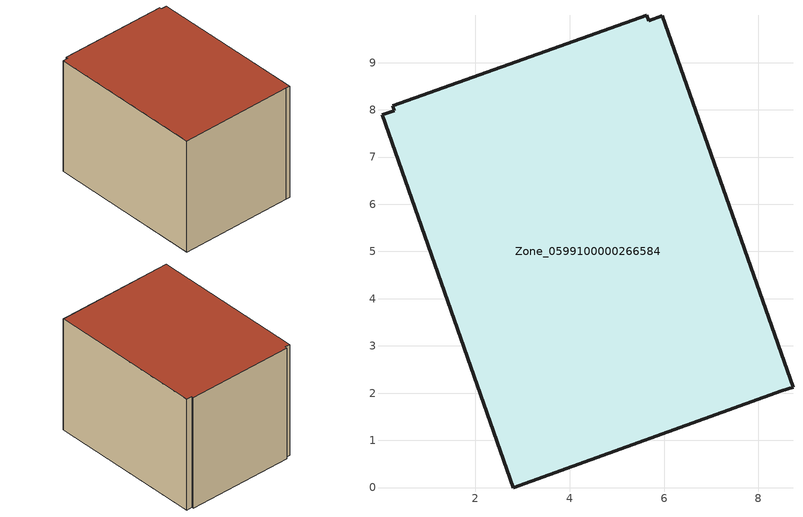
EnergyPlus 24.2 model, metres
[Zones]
Zone_0599100000266584
 floor ground (C_G): 8.5,2.05 2.81,0 0.04,7.89 0.29,7.99 0.25,8.09 5.63,10 5.67,9.89 5.96,9.99 8.73,2.13 z3.21
 wall outside (C_F): 8.73,2.13 5.96,9.99 5.67,9.89 5.63,10 0.25,8.09 0.29,7.99 0.04,7.89 2.81,0 8.5,2.05 8.73,2.13 z3.21:9.4
 roof outside (C_R): 0.25,8.09 0.29,7.99 0.04,7.89 2.81,0 8.5,2.05 8.73,2.13 5.96,9.99 5.67,9.89 5.63,10 z9.4
[BUILDING]
Pand.0599100000266584: North Axis=0; Terrain=City; Loads Convergence Tolerance Value=0.04; Temperature Convergence Tolerance Value=0.4; Solar Distribution=FullExterior; Maximum Number of Warmup Days=25; Minimum Number of Warmup Days=1
[Site:Location]
Rotterdam.The.Hague.AP_ZH_NLD Design_Conditions: Latitude=51.96; Longitude=4.45; Time Zone=1; Elevation=-4.5
[SITE:GROUNDTEMPERATURE:BUILDINGSURFACE]
18, 18, 18, 18, 18, 18, 18, 18, 18, 18, 18, 18
[MATERIAL] Thermal Absorptance=0.9; Solar Absorptance=0.7; Visible Absorptance=0.7
Name | Roughness | Thickness | Conductivity | Density | Specific Heat
G.TC.1946-1964 | MediumSmooth | 0.15 | 1 | 540 | 1210
F.TC.1946-1964 | Rough | 0.3 | 0.857143 | 1920 | 840
R.TC.1946-1964 | MediumRough | 0.2 | 0.235294 | 1500 | 1000
[CONSTRUCTION]
C_G: G.TC.1946-1964
C_F: F.TC.1946-1964
C_R: R.TC.1946-1964
[ZONE]
Zone_0599100000266584: Type=1; Multiplier=1; Ceiling Height=Autocalculate; Volume=Autocalculate; Floor Area=autocalculate; Part of Total Floor Area=Yes
[ZONEINFILTRATION:DESIGNFLOWRATE]
Infil_Zone_0599100000266584: Zone or ZoneList or Space or SpaceList=Zone_0599100000266584; Schedule=AlwaysOn; Design Flow Rate Calculation Method=Flow/Area; Flow Rate per Floor Area=0.003; Constant Term Coefficient=1; Temperature Term Coefficient=0; Velocity Term Coefficient=0; Velocity Squared Term Coefficient=0
[HVACTEMPLATE:ZONE:IDEALLOADSAIRSYSTEM]
Zone_0599100000266584: Maximum Heating Supply Air Temperature=50; Minimum Cooling Supply Air Temperature=13; Maximum Heating Supply Air Humidity Ratio=0.0156; Minimum Cooling Supply Air Humidity Ratio=0.0077; Heating Limit=NoLimit; Cooling Limit=NoLimit; Dehumidification Control Type=ConstantSensibleHeatRatio; Cooling Sensible Heat Ratio=0.7; Dehumidification Setpoint=60; Humidification Control Type=None; Humidification Setpoint=30; Outdoor Air Method=None; Outdoor Air Flow Rate per Person=0.00944; Outdoor Air Flow Rate per Zone Floor Area=0; Outdoor Air Flow Rate per Zone=0; Demand Controlled Ventilation Type=None; Outdoor Air Economizer Type=NoEconomizer; Heat Recovery Type=None; Sensible Heat Recovery Effectiveness=0.7; Latent Heat Recovery Effectiveness=0.65
[ZONECONTROL:THERMOSTAT]
ThermostatControl_Zone_0599100000266584: Zone or ZoneList=Zone_0599100000266584; Control Type Schedule=DualSetpointControlType; Control 1=Thermostat_Zone_0599100000266584; Temperature Difference Between Cutout And Setpoint=0
[THERMOSTATSETPOINT:DUALSETPOINT]
Thermostat_Zone_0599100000266584: Heating Setpoint Temperature Schedule=HeatingSetpoint_Zone_0599100000266584; Cooling Setpoint Temperature Schedule=CoolingSetpoint_Zone_0599100000266584
[SCHEDULE:COMPACT]
HeatingSetpoint_Zone_0599100000266584: Through: 12/31, For: AllDays, Until: 24:00, 21
CoolingSetpoint_Zone_0599100000266584: Through: 12/31, For: AllDays, Until: 24:00, 24
DualSetpointControlType: Through: 12/31, For: AllDays, Until: 24:00, 4
AlwaysOn: Through: 12/31, For: AllDays, Until: 24:00, 1
